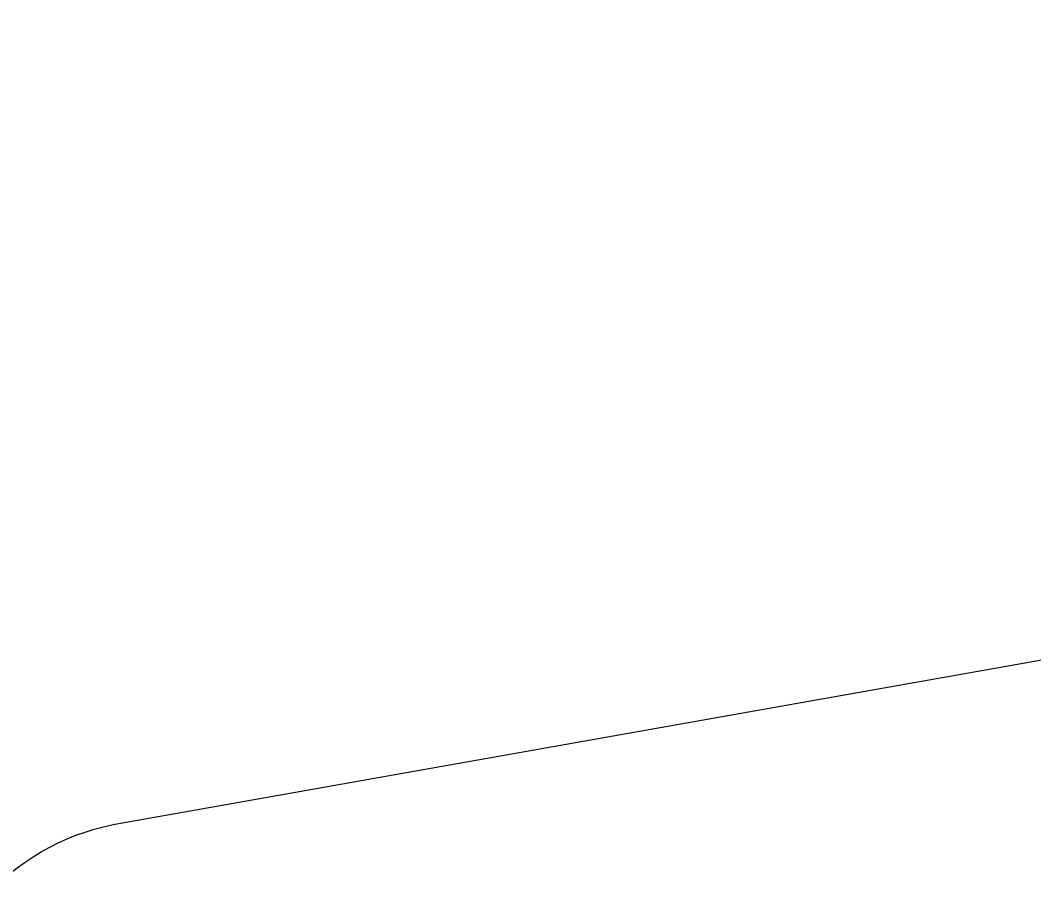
# Model space of a CAD drawing. Header units: millimetres. Extents: x -8417289 to 9420486, y 0 to 166066.
# Drawn here: x -194442.855 to -194440.132, y 106385.862 to 106388.204 of the extents above; entities that cross this region are included whole.
import ezdxf
from ezdxf import colors
from ezdxf.entities.mleader import LeaderData, LeaderLine
from ezdxf.math import Vec2, Vec3

# ---------------------------------------------------------------- set-up
doc = ezdxf.new("R2010")
doc.units = ezdxf.units.MM
doc.header["$MEASUREMENT"] = 0
doc.layers.get('0').update_dxf_attribs({"color": 250, "lineweight": 9})
for name, color, linetype, lineweight in [('_АР ТЕКСТ', 250, 'Continuous', 25), ('АР_Размеры', 175, 'Continuous', 9), ('АР_Сущ Несущая стена', 216, 'Continuous', 30)]:
    doc.layers.add(name, color=color, linetype=linetype, lineweight=lineweight)
doc.styles.add('ISOCPEUR', font='isocpeur.TTF')

# ---------------------------------------------------------------- blocks, each defined once
blk = doc.blocks.new('_DotSmall')
at = {"color": 0, "linetype": 'ByBlock', "const_width": 0.5}
blk.add_lwpolyline([(-0.0625, 0, 1), (0.0625, 0, 1)], format="xyb", close=True, dxfattribs=at)

msp = doc.modelspace()

# ---------------------------------------------------------------- linework, layer by layer
at = {"layer": 'АР_Размеры', "color": 5, "lineweight": 0, "ltscale": 100, "transparency": 33554687}
msp.add_lwpolyline([(-194443.8301, 106373.538), (-194445.4004, 106382.3979, -0.414214), (-194445.2524, 106382.6098), (-194444.3043, 106382.7779, -0.228752), (-194443.9472, 106382.6774, 0.710164), (-194443.2445, 106383.0717), (-194443.436, 106384.1521, 0.4144), (-194443.648, 106384.3003), (-194443.768, 106384.279, -0.66825), (-194443.9498, 106384.5639), (-194442.9408, 106385.8571, -0.164348), (-194442.5801, 106386.0469), (-194438.4984, 106386.7704, -0.164348), (-194438.0944, 106386.7161), (-194436.7024, 106385.8484, -0.66825), (-194436.7752, 106385.5184), (-194436.8953, 106385.4971, 0.4144), (-194437.0435, 106385.2851), (-194436.852, 106384.2046, 0.710164), (-194436.0565, 106384.0759, -0.228752), (-194435.7557, 106384.293), (-194434.6753, 106384.4845, -0.4144)], format="xyb", dxfattribs=at)
msp.add_lwpolyline([(-194443.8301, 106373.538), (-194445.4004, 106382.3979, -0.414214), (-194445.2524, 106382.6098), (-194444.3043, 106382.7779, -0.228752), (-194443.9472, 106382.6774, 0.710164), (-194443.2445, 106383.0717), (-194443.436, 106384.1521, 0.4144), (-194443.648, 106384.3003), (-194443.768, 106384.279, -0.66825), (-194443.9498, 106384.5639), (-194442.9408, 106385.8571, -0.164348), (-194442.5801, 106386.0469), (-194438.4984, 106386.7704, -0.164348), (-194438.0944, 106386.7161), (-194436.7024, 106385.8484, -0.66825), (-194436.7752, 106385.5184), (-194436.8953, 106385.4971, 0.4144), (-194437.0435, 106385.2851), (-194436.852, 106384.2046, 0.710164), (-194436.0565, 106384.0759, -0.228752), (-194435.7557, 106384.293), (-194434.6753, 106384.4845, -0.4144)], format="xyb", dxfattribs=at)
msp.add_lwpolyline([(-194443.8301, 106373.538), (-194445.4004, 106382.3979, -0.414214), (-194445.2524, 106382.6098), (-194444.3043, 106382.7779, -0.228752), (-194443.9472, 106382.6774, 0.710164), (-194443.2445, 106383.0717), (-194443.436, 106384.1521, 0.4144), (-194443.648, 106384.3003), (-194443.768, 106384.279, -0.66825), (-194443.9498, 106384.5639), (-194442.9408, 106385.8571, -0.164348), (-194442.5801, 106386.0469), (-194438.4984, 106386.7704, -0.164348), (-194438.0944, 106386.7161), (-194436.7024, 106385.8484, -0.66825), (-194436.7752, 106385.5184), (-194436.8953, 106385.4971, 0.4144), (-194437.0435, 106385.2851), (-194436.852, 106384.2046, 0.710164), (-194436.0565, 106384.0759, -0.228752), (-194435.7557, 106384.293), (-194434.6753, 106384.4845, -0.4144)], format="xyb", dxfattribs=at)
msp.add_lwpolyline([(-194443.8301, 106373.538), (-194445.4004, 106382.3979, -0.414214), (-194445.2524, 106382.6098), (-194444.3043, 106382.7779, -0.228752), (-194443.9472, 106382.6774, 0.710164), (-194443.2445, 106383.0717), (-194443.436, 106384.1521, 0.4144), (-194443.648, 106384.3003), (-194443.768, 106384.279, -0.66825), (-194443.9498, 106384.5639), (-194442.9408, 106385.8571, -0.164348), (-194442.5801, 106386.0469), (-194438.4984, 106386.7704, -0.164348), (-194438.0944, 106386.7161), (-194436.7024, 106385.8484, -0.66825), (-194436.7752, 106385.5184), (-194436.8953, 106385.4971, 0.4144), (-194437.0435, 106385.2851), (-194436.852, 106384.2046, 0.710164), (-194436.0565, 106384.0759, -0.228752), (-194435.7557, 106384.293), (-194434.6753, 106384.4845, -0.4144)], format="xyb", dxfattribs=at)
msp.add_lwpolyline([(-194443.8301, 106373.538), (-194445.4004, 106382.3979, -0.414214), (-194445.2524, 106382.6098), (-194444.3043, 106382.7779, -0.228752), (-194443.9472, 106382.6774, 0.710164), (-194443.2445, 106383.0717), (-194443.436, 106384.1521, 0.4144), (-194443.648, 106384.3003), (-194443.768, 106384.279, -0.66825), (-194443.9498, 106384.5639), (-194442.9408, 106385.8571, -0.164348), (-194442.5801, 106386.0469), (-194438.4984, 106386.7704, -0.164348), (-194438.0944, 106386.7161), (-194436.7024, 106385.8484, -0.66825), (-194436.7752, 106385.5184), (-194436.8953, 106385.4971, 0.4144), (-194437.0435, 106385.2851), (-194436.852, 106384.2046, 0.710164), (-194436.0565, 106384.0759, -0.228752), (-194435.7557, 106384.293), (-194434.6753, 106384.4845, -0.4144)], format="xyb", dxfattribs=at)
msp.add_lwpolyline([(-194443.8301, 106373.538), (-194445.4004, 106382.3979, -0.414214), (-194445.2524, 106382.6098), (-194444.3043, 106382.7779, -0.228752), (-194443.9472, 106382.6774, 0.710164), (-194443.2445, 106383.0717), (-194443.436, 106384.1521, 0.4144), (-194443.648, 106384.3003), (-194443.768, 106384.279, -0.66825), (-194443.9498, 106384.5639), (-194442.9408, 106385.8571, -0.164348), (-194442.5801, 106386.0469), (-194438.4984, 106386.7704, -0.164348), (-194438.0944, 106386.7161), (-194436.7024, 106385.8484, -0.66825), (-194436.7752, 106385.5184), (-194436.8953, 106385.4971, 0.4144), (-194437.0435, 106385.2851), (-194436.852, 106384.2046, 0.710164), (-194436.0565, 106384.0759, -0.228752), (-194435.7557, 106384.293), (-194434.6753, 106384.4845, -0.4144)], format="xyb", dxfattribs=at)
msp.add_lwpolyline([(-194443.8301, 106373.538), (-194445.4004, 106382.3979, -0.414214), (-194445.2524, 106382.6098), (-194444.3043, 106382.7779, -0.228752), (-194443.9472, 106382.6774, 0.710164), (-194443.2445, 106383.0717), (-194443.436, 106384.1521, 0.4144), (-194443.648, 106384.3003), (-194443.768, 106384.279, -0.66825), (-194443.9498, 106384.5639), (-194442.9408, 106385.8571, -0.164348), (-194442.5801, 106386.0469), (-194438.4984, 106386.7704, -0.164348), (-194438.0944, 106386.7161), (-194436.7024, 106385.8484, -0.66825), (-194436.7752, 106385.5184), (-194436.8953, 106385.4971, 0.4144), (-194437.0435, 106385.2851), (-194436.852, 106384.2046, 0.710164), (-194436.0565, 106384.0759, -0.228752), (-194435.7557, 106384.293), (-194434.6753, 106384.4845, -0.4144)], format="xyb", dxfattribs=at)
msp.add_lwpolyline([(-194443.8301, 106373.538), (-194445.4004, 106382.3979, -0.414214), (-194445.2524, 106382.6098), (-194444.3043, 106382.7779, -0.228752), (-194443.9472, 106382.6774, 0.710164), (-194443.2445, 106383.0717), (-194443.436, 106384.1521, 0.4144), (-194443.648, 106384.3003), (-194443.768, 106384.279, -0.66825), (-194443.9498, 106384.5639), (-194442.9408, 106385.8571, -0.164348), (-194442.5801, 106386.0469), (-194438.4984, 106386.7704, -0.164348), (-194438.0944, 106386.7161), (-194436.7024, 106385.8484, -0.66825), (-194436.7752, 106385.5184), (-194436.8953, 106385.4971, 0.4144), (-194437.0435, 106385.2851), (-194436.852, 106384.2046, 0.710164), (-194436.0565, 106384.0759, -0.228752), (-194435.7557, 106384.293), (-194434.6753, 106384.4845, -0.4144)], format="xyb", dxfattribs=at)
msp.add_lwpolyline([(-194443.8301, 106373.538), (-194445.4004, 106382.3979, -0.414214), (-194445.2524, 106382.6098), (-194444.3043, 106382.7779, -0.228752), (-194443.9472, 106382.6774, 0.710164), (-194443.2445, 106383.0717), (-194443.436, 106384.1521, 0.4144), (-194443.648, 106384.3003), (-194443.768, 106384.279, -0.66825), (-194443.9498, 106384.5639), (-194442.9408, 106385.8571, -0.164348), (-194442.5801, 106386.0469), (-194438.4984, 106386.7704, -0.164348), (-194438.0944, 106386.7161), (-194436.7024, 106385.8484, -0.66825), (-194436.7752, 106385.5184), (-194436.8953, 106385.4971, 0.4144), (-194437.0435, 106385.2851), (-194436.852, 106384.2046, 0.710164), (-194436.0565, 106384.0759, -0.228752), (-194435.7557, 106384.293), (-194434.6753, 106384.4845, -0.4144)], format="xyb", dxfattribs=at)
msp.add_lwpolyline([(-194443.8301, 106373.538), (-194445.4004, 106382.3979, -0.414214), (-194445.2524, 106382.6098), (-194444.3043, 106382.7779, -0.228752), (-194443.9472, 106382.6774, 0.710164), (-194443.2445, 106383.0717), (-194443.436, 106384.1521, 0.4144), (-194443.648, 106384.3003), (-194443.768, 106384.279, -0.66825), (-194443.9498, 106384.5639), (-194442.9408, 106385.8571, -0.164348), (-194442.5801, 106386.0469), (-194438.4984, 106386.7704, -0.164348), (-194438.0944, 106386.7161), (-194436.7024, 106385.8484, -0.66825), (-194436.7752, 106385.5184), (-194436.8953, 106385.4971, 0.4144), (-194437.0435, 106385.2851), (-194436.852, 106384.2046, 0.710164), (-194436.0565, 106384.0759, -0.228752), (-194435.7557, 106384.293), (-194434.6753, 106384.4845, -0.4144)], format="xyb", dxfattribs=at)
msp.add_lwpolyline([(-194443.8301, 106373.538), (-194445.4004, 106382.3979, -0.414214), (-194445.2524, 106382.6098), (-194444.3043, 106382.7779, -0.228752), (-194443.9472, 106382.6774, 0.710164), (-194443.2445, 106383.0717), (-194443.436, 106384.1521, 0.4144), (-194443.648, 106384.3003), (-194443.768, 106384.279, -0.66825), (-194443.9498, 106384.5639), (-194442.9408, 106385.8571, -0.164348), (-194442.5801, 106386.0469), (-194438.4984, 106386.7704, -0.164348), (-194438.0944, 106386.7161), (-194436.7024, 106385.8484, -0.66825), (-194436.7752, 106385.5184), (-194436.8953, 106385.4971, 0.4144), (-194437.0435, 106385.2851), (-194436.852, 106384.2046, 0.710164), (-194436.0565, 106384.0759, -0.228752), (-194435.7557, 106384.293), (-194434.6753, 106384.4845, -0.4144)], format="xyb", dxfattribs=at)
msp.add_lwpolyline([(-194443.8301, 106373.538), (-194445.4004, 106382.3979, -0.414214), (-194445.2524, 106382.6098), (-194444.3043, 106382.7779, -0.228752), (-194443.9472, 106382.6774, 0.710164), (-194443.2445, 106383.0717), (-194443.436, 106384.1521, 0.4144), (-194443.648, 106384.3003), (-194443.768, 106384.279, -0.66825), (-194443.9498, 106384.5639), (-194442.9408, 106385.8571, -0.164348), (-194442.5801, 106386.0469), (-194438.4984, 106386.7704, -0.164348), (-194438.0944, 106386.7161), (-194436.7024, 106385.8484, -0.66825), (-194436.7752, 106385.5184), (-194436.8953, 106385.4971, 0.4144), (-194437.0435, 106385.2851), (-194436.852, 106384.2046, 0.710164), (-194436.0565, 106384.0759, -0.228752), (-194435.7557, 106384.293), (-194434.6753, 106384.4845, -0.4144)], format="xyb", dxfattribs=at)
msp.add_lwpolyline([(-194443.8301, 106373.538), (-194445.4004, 106382.3979, -0.414214), (-194445.2524, 106382.6098), (-194444.3043, 106382.7779, -0.228752), (-194443.9472, 106382.6774, 0.710164), (-194443.2445, 106383.0717), (-194443.436, 106384.1521, 0.4144), (-194443.648, 106384.3003), (-194443.768, 106384.279, -0.66825), (-194443.9498, 106384.5639), (-194442.9408, 106385.8571, -0.164348), (-194442.5801, 106386.0469), (-194438.4984, 106386.7704, -0.164348), (-194438.0944, 106386.7161), (-194436.7024, 106385.8484, -0.66825), (-194436.7752, 106385.5184), (-194436.8953, 106385.4971, 0.4144), (-194437.0435, 106385.2851), (-194436.852, 106384.2046, 0.710164), (-194436.0565, 106384.0759, -0.228752), (-194435.7557, 106384.293), (-194434.6753, 106384.4845, -0.4144)], format="xyb", dxfattribs=at)
msp.add_lwpolyline([(-194443.8301, 106373.538), (-194445.4004, 106382.3979, -0.414214), (-194445.2524, 106382.6098), (-194444.3043, 106382.7779, -0.228752), (-194443.9472, 106382.6774, 0.710164), (-194443.2445, 106383.0717), (-194443.436, 106384.1521, 0.4144), (-194443.648, 106384.3003), (-194443.768, 106384.279, -0.66825), (-194443.9498, 106384.5639), (-194442.9408, 106385.8571, -0.164348), (-194442.5801, 106386.0469), (-194438.4984, 106386.7704, -0.164348), (-194438.0944, 106386.7161), (-194436.7024, 106385.8484, -0.66825), (-194436.7752, 106385.5184), (-194436.8953, 106385.4971, 0.4144), (-194437.0435, 106385.2851), (-194436.852, 106384.2046, 0.710164), (-194436.0565, 106384.0759, -0.228752), (-194435.7557, 106384.293), (-194434.6753, 106384.4845, -0.4144)], format="xyb", dxfattribs=at)
msp.add_lwpolyline([(-194443.8301, 106373.538), (-194445.4004, 106382.3979, -0.414214), (-194445.2524, 106382.6098), (-194444.3043, 106382.7779, -0.228752), (-194443.9472, 106382.6774, 0.710164), (-194443.2445, 106383.0717), (-194443.436, 106384.1521, 0.4144), (-194443.648, 106384.3003), (-194443.768, 106384.279, -0.66825), (-194443.9498, 106384.5639), (-194442.9408, 106385.8571, -0.164348), (-194442.5801, 106386.0469), (-194438.4984, 106386.7704, -0.164348), (-194438.0944, 106386.7161), (-194436.7024, 106385.8484, -0.66825), (-194436.7752, 106385.5184), (-194436.8953, 106385.4971, 0.4144), (-194437.0435, 106385.2851), (-194436.852, 106384.2046, 0.710164), (-194436.0565, 106384.0759, -0.228752), (-194435.7557, 106384.293), (-194434.6753, 106384.4845, -0.4144)], format="xyb", dxfattribs=at)
msp.add_lwpolyline([(-194443.8301, 106373.538), (-194445.4004, 106382.3979, -0.414214), (-194445.2524, 106382.6098), (-194444.3043, 106382.7779, -0.228752), (-194443.9472, 106382.6774, 0.710164), (-194443.2445, 106383.0717), (-194443.436, 106384.1521, 0.4144), (-194443.648, 106384.3003), (-194443.768, 106384.279, -0.66825), (-194443.9498, 106384.5639), (-194442.9408, 106385.8571, -0.164348), (-194442.5801, 106386.0469), (-194438.4984, 106386.7704, -0.164348), (-194438.0944, 106386.7161), (-194436.7024, 106385.8484, -0.66825), (-194436.7752, 106385.5184), (-194436.8953, 106385.4971, 0.4144), (-194437.0435, 106385.2851), (-194436.852, 106384.2046, 0.710164), (-194436.0565, 106384.0759, -0.228752), (-194435.7557, 106384.293), (-194434.6753, 106384.4845, -0.4144)], format="xyb", dxfattribs=at)
msp.add_lwpolyline([(-194443.8301, 106373.538), (-194445.4004, 106382.3979, -0.414214), (-194445.2524, 106382.6098), (-194444.3043, 106382.7779, -0.228752), (-194443.9472, 106382.6774, 0.710164), (-194443.2445, 106383.0717), (-194443.436, 106384.1521, 0.4144), (-194443.648, 106384.3003), (-194443.768, 106384.279, -0.66825), (-194443.9498, 106384.5639), (-194442.9408, 106385.8571, -0.164348), (-194442.5801, 106386.0469), (-194438.4984, 106386.7704, -0.164348), (-194438.0944, 106386.7161), (-194436.7024, 106385.8484, -0.66825), (-194436.7752, 106385.5184), (-194436.8953, 106385.4971, 0.4144), (-194437.0435, 106385.2851), (-194436.852, 106384.2046, 0.710164), (-194436.0565, 106384.0759, -0.228752), (-194435.7557, 106384.293), (-194434.6753, 106384.4845, -0.4144)], format="xyb", dxfattribs=at)
msp.add_lwpolyline([(-194443.8301, 106373.538), (-194445.4004, 106382.3979, -0.414214), (-194445.2524, 106382.6098), (-194444.3043, 106382.7779, -0.228752), (-194443.9472, 106382.6774, 0.710164), (-194443.2445, 106383.0717), (-194443.436, 106384.1521, 0.4144), (-194443.648, 106384.3003), (-194443.768, 106384.279, -0.66825), (-194443.9498, 106384.5639), (-194442.9408, 106385.8571, -0.164348), (-194442.5801, 106386.0469), (-194438.4984, 106386.7704, -0.164348), (-194438.0944, 106386.7161), (-194436.7024, 106385.8484, -0.66825), (-194436.7752, 106385.5184), (-194436.8953, 106385.4971, 0.4144), (-194437.0435, 106385.2851), (-194436.852, 106384.2046, 0.710164), (-194436.0565, 106384.0759, -0.228752), (-194435.7557, 106384.293), (-194434.6753, 106384.4845, -0.4144)], format="xyb", dxfattribs=at)
msp.add_lwpolyline([(-194443.8301, 106373.538), (-194445.4004, 106382.3979, -0.414214), (-194445.2524, 106382.6098), (-194444.3043, 106382.7779, -0.228752), (-194443.9472, 106382.6774, 0.710164), (-194443.2445, 106383.0717), (-194443.436, 106384.1521, 0.4144), (-194443.648, 106384.3003), (-194443.768, 106384.279, -0.66825), (-194443.9498, 106384.5639), (-194442.9408, 106385.8571, -0.164348), (-194442.5801, 106386.0469), (-194438.4984, 106386.7704, -0.164348), (-194438.0944, 106386.7161), (-194436.7024, 106385.8484, -0.66825), (-194436.7752, 106385.5184), (-194436.8953, 106385.4971, 0.4144), (-194437.0435, 106385.2851), (-194436.852, 106384.2046, 0.710164), (-194436.0565, 106384.0759, -0.228752), (-194435.7557, 106384.293), (-194434.6753, 106384.4845, -0.4144)], format="xyb", dxfattribs=at)
msp.add_lwpolyline([(-194443.8301, 106373.538), (-194445.4004, 106382.3979, -0.414214), (-194445.2524, 106382.6098), (-194444.3043, 106382.7779, -0.228752), (-194443.9472, 106382.6774, 0.710164), (-194443.2445, 106383.0717), (-194443.436, 106384.1521, 0.4144), (-194443.648, 106384.3003), (-194443.768, 106384.279, -0.66825), (-194443.9498, 106384.5639), (-194442.9408, 106385.8571, -0.164348), (-194442.5801, 106386.0469), (-194438.4984, 106386.7704, -0.164348), (-194438.0944, 106386.7161), (-194436.7024, 106385.8484, -0.66825), (-194436.7752, 106385.5184), (-194436.8953, 106385.4971, 0.4144), (-194437.0435, 106385.2851), (-194436.852, 106384.2046, 0.710164), (-194436.0565, 106384.0759, -0.228752), (-194435.7557, 106384.293), (-194434.6753, 106384.4845, -0.4144)], format="xyb", dxfattribs=at)
msp.add_lwpolyline([(-194443.8301, 106373.538), (-194445.4004, 106382.3979, -0.414214), (-194445.2524, 106382.6098), (-194444.3043, 106382.7779, -0.228752), (-194443.9472, 106382.6774, 0.710164), (-194443.2445, 106383.0717), (-194443.436, 106384.1521, 0.4144), (-194443.648, 106384.3003), (-194443.768, 106384.279, -0.66825), (-194443.9498, 106384.5639), (-194442.9408, 106385.8571, -0.164348), (-194442.5801, 106386.0469), (-194438.4984, 106386.7704, -0.164348), (-194438.0944, 106386.7161), (-194436.7024, 106385.8484, -0.66825), (-194436.7752, 106385.5184), (-194436.8953, 106385.4971, 0.4144), (-194437.0435, 106385.2851), (-194436.852, 106384.2046, 0.710164), (-194436.0565, 106384.0759, -0.228752), (-194435.7557, 106384.293), (-194434.6753, 106384.4845, -0.4144)], format="xyb", dxfattribs=at)
msp.add_lwpolyline([(-194443.8301, 106373.538), (-194445.4004, 106382.3979, -0.414214), (-194445.2524, 106382.6098), (-194444.3043, 106382.7779, -0.228752), (-194443.9472, 106382.6774, 0.710164), (-194443.2445, 106383.0717), (-194443.436, 106384.1521, 0.4144), (-194443.648, 106384.3003), (-194443.768, 106384.279, -0.66825), (-194443.9498, 106384.5639), (-194442.9408, 106385.8571, -0.164348), (-194442.5801, 106386.0469), (-194438.4984, 106386.7704, -0.164348), (-194438.0944, 106386.7161), (-194436.7024, 106385.8484, -0.66825), (-194436.7752, 106385.5184), (-194436.8953, 106385.4971, 0.4144), (-194437.0435, 106385.2851), (-194436.852, 106384.2046, 0.710164), (-194436.0565, 106384.0759, -0.228752), (-194435.7557, 106384.293), (-194434.6753, 106384.4845, -0.4144)], format="xyb", dxfattribs=at)
msp.add_lwpolyline([(-194443.8301, 106373.538), (-194445.4004, 106382.3979, -0.414214), (-194445.2524, 106382.6098), (-194444.3043, 106382.7779, -0.228752), (-194443.9472, 106382.6774, 0.710164), (-194443.2445, 106383.0717), (-194443.436, 106384.1521, 0.4144), (-194443.648, 106384.3003), (-194443.768, 106384.279, -0.66825), (-194443.9498, 106384.5639), (-194442.9408, 106385.8571, -0.164348), (-194442.5801, 106386.0469), (-194438.4984, 106386.7704, -0.164348), (-194438.0944, 106386.7161), (-194436.7024, 106385.8484, -0.66825), (-194436.7752, 106385.5184), (-194436.8953, 106385.4971, 0.4144), (-194437.0435, 106385.2851), (-194436.852, 106384.2046, 0.710164), (-194436.0565, 106384.0759, -0.228752), (-194435.7557, 106384.293), (-194434.6753, 106384.4845, -0.4144)], format="xyb", dxfattribs=at)
msp.add_lwpolyline([(-194443.8301, 106373.538), (-194445.4004, 106382.3979, -0.414214), (-194445.2524, 106382.6098), (-194444.3043, 106382.7779, -0.228752), (-194443.9472, 106382.6774, 0.710164), (-194443.2445, 106383.0717), (-194443.436, 106384.1521, 0.4144), (-194443.648, 106384.3003), (-194443.768, 106384.279, -0.66825), (-194443.9498, 106384.5639), (-194442.9408, 106385.8571, -0.164348), (-194442.5801, 106386.0469), (-194438.4984, 106386.7704, -0.164348), (-194438.0944, 106386.7161), (-194436.7024, 106385.8484, -0.66825), (-194436.7752, 106385.5184), (-194436.8953, 106385.4971, 0.4144), (-194437.0435, 106385.2851), (-194436.852, 106384.2046, 0.710164), (-194436.0565, 106384.0759, -0.228752), (-194435.7557, 106384.293), (-194434.6753, 106384.4845, -0.4144)], format="xyb", dxfattribs=at)
msp.add_lwpolyline([(-194443.8301, 106373.538), (-194445.4004, 106382.3979, -0.414214), (-194445.2524, 106382.6098), (-194444.3043, 106382.7779, -0.228752), (-194443.9472, 106382.6774, 0.710164), (-194443.2445, 106383.0717), (-194443.436, 106384.1521, 0.4144), (-194443.648, 106384.3003), (-194443.768, 106384.279, -0.66825), (-194443.9498, 106384.5639), (-194442.9408, 106385.8571, -0.164348), (-194442.5801, 106386.0469), (-194438.4984, 106386.7704, -0.164348), (-194438.0944, 106386.7161), (-194436.7024, 106385.8484, -0.66825), (-194436.7752, 106385.5184), (-194436.8953, 106385.4971, 0.4144), (-194437.0435, 106385.2851), (-194436.852, 106384.2046, 0.710164), (-194436.0565, 106384.0759, -0.228752), (-194435.7557, 106384.293), (-194434.6753, 106384.4845, -0.4144)], format="xyb", dxfattribs=at)
msp.add_lwpolyline([(-194443.8301, 106373.538), (-194445.4004, 106382.3979, -0.414214), (-194445.2524, 106382.6098), (-194444.3043, 106382.7779, -0.228752), (-194443.9472, 106382.6774, 0.710164), (-194443.2445, 106383.0717), (-194443.436, 106384.1521, 0.4144), (-194443.648, 106384.3003), (-194443.768, 106384.279, -0.66825), (-194443.9498, 106384.5639), (-194442.9408, 106385.8571, -0.164348), (-194442.5801, 106386.0469), (-194438.4984, 106386.7704, -0.164348), (-194438.0944, 106386.7161), (-194436.7024, 106385.8484, -0.66825), (-194436.7752, 106385.5184), (-194436.8953, 106385.4971, 0.4144), (-194437.0435, 106385.2851), (-194436.852, 106384.2046, 0.710164), (-194436.0565, 106384.0759, -0.228752), (-194435.7557, 106384.293), (-194434.6753, 106384.4845, -0.4144)], format="xyb", dxfattribs=at)
msp.add_lwpolyline([(-194443.8301, 106373.538), (-194445.4004, 106382.3979, -0.414214), (-194445.2524, 106382.6098), (-194444.3043, 106382.7779, -0.228752), (-194443.9472, 106382.6774, 0.710164), (-194443.2445, 106383.0717), (-194443.436, 106384.1521, 0.4144), (-194443.648, 106384.3003), (-194443.768, 106384.279, -0.66825), (-194443.9498, 106384.5639), (-194442.9408, 106385.8571, -0.164348), (-194442.5801, 106386.0469), (-194438.4984, 106386.7704, -0.164348), (-194438.0944, 106386.7161), (-194436.7024, 106385.8484, -0.66825), (-194436.7752, 106385.5184), (-194436.8953, 106385.4971, 0.4144), (-194437.0435, 106385.2851), (-194436.852, 106384.2046, 0.710164), (-194436.0565, 106384.0759, -0.228752), (-194435.7557, 106384.293), (-194434.6753, 106384.4845, -0.4144)], format="xyb", dxfattribs=at)
msp.add_lwpolyline([(-194443.8301, 106373.538), (-194445.4004, 106382.3979, -0.414214), (-194445.2524, 106382.6098), (-194444.3043, 106382.7779, -0.228752), (-194443.9472, 106382.6774, 0.710164), (-194443.2445, 106383.0717), (-194443.436, 106384.1521, 0.4144), (-194443.648, 106384.3003), (-194443.768, 106384.279, -0.66825), (-194443.9498, 106384.5639), (-194442.9408, 106385.8571, -0.164348), (-194442.5801, 106386.0469), (-194438.4984, 106386.7704, -0.164348), (-194438.0944, 106386.7161), (-194436.7024, 106385.8484, -0.66825), (-194436.7752, 106385.5184), (-194436.8953, 106385.4971, 0.4144), (-194437.0435, 106385.2851), (-194436.852, 106384.2046, 0.710164), (-194436.0565, 106384.0759, -0.228752), (-194435.7557, 106384.293), (-194434.6753, 106384.4845, -0.4144)], format="xyb", dxfattribs=at)
msp.add_lwpolyline([(-194443.8301, 106373.538), (-194445.4004, 106382.3979, -0.414214), (-194445.2524, 106382.6098), (-194444.3043, 106382.7779, -0.228752), (-194443.9472, 106382.6774, 0.710164), (-194443.2445, 106383.0717), (-194443.436, 106384.1521, 0.4144), (-194443.648, 106384.3003), (-194443.768, 106384.279, -0.66825), (-194443.9498, 106384.5639), (-194442.9408, 106385.8571, -0.164348), (-194442.5801, 106386.0469), (-194438.4984, 106386.7704, -0.164348), (-194438.0944, 106386.7161), (-194436.7024, 106385.8484, -0.66825), (-194436.7752, 106385.5184), (-194436.8953, 106385.4971, 0.4144), (-194437.0435, 106385.2851), (-194436.852, 106384.2046, 0.710164), (-194436.0565, 106384.0759, -0.228752), (-194435.7557, 106384.293), (-194434.6753, 106384.4845, -0.4144)], format="xyb", dxfattribs=at)
msp.add_lwpolyline([(-194443.8301, 106373.538), (-194445.4004, 106382.3979, -0.414214), (-194445.2524, 106382.6098), (-194444.3043, 106382.7779, -0.228752), (-194443.9472, 106382.6774, 0.710164), (-194443.2445, 106383.0717), (-194443.436, 106384.1521, 0.4144), (-194443.648, 106384.3003), (-194443.768, 106384.279, -0.66825), (-194443.9498, 106384.5639), (-194442.9408, 106385.8571, -0.164348), (-194442.5801, 106386.0469), (-194438.4984, 106386.7704, -0.164348), (-194438.0944, 106386.7161), (-194436.7024, 106385.8484, -0.66825), (-194436.7752, 106385.5184), (-194436.8953, 106385.4971, 0.4144), (-194437.0435, 106385.2851), (-194436.852, 106384.2046, 0.710164), (-194436.0565, 106384.0759, -0.228752), (-194435.7557, 106384.293), (-194434.6753, 106384.4845, -0.4144)], format="xyb", dxfattribs=at)
msp.add_lwpolyline([(-194443.8301, 106373.538), (-194445.4004, 106382.3979, -0.414214), (-194445.2524, 106382.6098), (-194444.3043, 106382.7779, -0.228752), (-194443.9472, 106382.6774, 0.710164), (-194443.2445, 106383.0717), (-194443.436, 106384.1521, 0.4144), (-194443.648, 106384.3003), (-194443.768, 106384.279, -0.66825), (-194443.9498, 106384.5639), (-194442.9408, 106385.8571, -0.164348), (-194442.5801, 106386.0469), (-194438.4984, 106386.7704, -0.164348), (-194438.0944, 106386.7161), (-194436.7024, 106385.8484, -0.66825), (-194436.7752, 106385.5184), (-194436.8953, 106385.4971, 0.4144), (-194437.0435, 106385.2851), (-194436.852, 106384.2046, 0.710164), (-194436.0565, 106384.0759, -0.228752), (-194435.7557, 106384.293), (-194434.6753, 106384.4845, -0.4144)], format="xyb", dxfattribs=at)
msp.add_lwpolyline([(-194443.8301, 106373.538), (-194445.4004, 106382.3979, -0.414214), (-194445.2524, 106382.6098), (-194444.3043, 106382.7779, -0.228752), (-194443.9472, 106382.6774, 0.710164), (-194443.2445, 106383.0717), (-194443.436, 106384.1521, 0.4144), (-194443.648, 106384.3003), (-194443.768, 106384.279, -0.66825), (-194443.9498, 106384.5639), (-194442.9408, 106385.8571, -0.164348), (-194442.5801, 106386.0469), (-194438.4984, 106386.7704, -0.164348), (-194438.0944, 106386.7161), (-194436.7024, 106385.8484, -0.66825), (-194436.7752, 106385.5184), (-194436.8953, 106385.4971, 0.4144), (-194437.0435, 106385.2851), (-194436.852, 106384.2046, 0.710164), (-194436.0565, 106384.0759, -0.228752), (-194435.7557, 106384.293), (-194434.6753, 106384.4845, -0.4144)], format="xyb", dxfattribs=at)
msp.add_lwpolyline([(-194443.8301, 106373.538), (-194445.4004, 106382.3979, -0.414214), (-194445.2524, 106382.6098), (-194444.3043, 106382.7779, -0.228752), (-194443.9472, 106382.6774, 0.710164), (-194443.2445, 106383.0717), (-194443.436, 106384.1521, 0.4144), (-194443.648, 106384.3003), (-194443.768, 106384.279, -0.66825), (-194443.9498, 106384.5639), (-194442.9408, 106385.8571, -0.164348), (-194442.5801, 106386.0469), (-194438.4984, 106386.7704, -0.164348), (-194438.0944, 106386.7161), (-194436.7024, 106385.8484, -0.66825), (-194436.7752, 106385.5184), (-194436.8953, 106385.4971, 0.4144), (-194437.0435, 106385.2851), (-194436.852, 106384.2046, 0.710164), (-194436.0565, 106384.0759, -0.228752), (-194435.7557, 106384.293), (-194434.6753, 106384.4845, -0.4144)], format="xyb", dxfattribs=at)
msp.add_lwpolyline([(-194443.8301, 106373.538), (-194445.4004, 106382.3979, -0.414214), (-194445.2524, 106382.6098), (-194444.3043, 106382.7779, -0.228752), (-194443.9472, 106382.6774, 0.710164), (-194443.2445, 106383.0717), (-194443.436, 106384.1521, 0.4144), (-194443.648, 106384.3003), (-194443.768, 106384.279, -0.66825), (-194443.9498, 106384.5639), (-194442.9408, 106385.8571, -0.164348), (-194442.5801, 106386.0469), (-194438.4984, 106386.7704, -0.164348), (-194438.0944, 106386.7161), (-194436.7024, 106385.8484, -0.66825), (-194436.7752, 106385.5184), (-194436.8953, 106385.4971, 0.4144), (-194437.0435, 106385.2851), (-194436.852, 106384.2046, 0.710164), (-194436.0565, 106384.0759, -0.228752), (-194435.7557, 106384.293), (-194434.6753, 106384.4845, -0.4144)], format="xyb", dxfattribs=at)
msp.add_lwpolyline([(-194443.8301, 106373.538), (-194445.4004, 106382.3979, -0.414214), (-194445.2524, 106382.6098), (-194444.3043, 106382.7779, -0.228752), (-194443.9472, 106382.6774, 0.710164), (-194443.2445, 106383.0717), (-194443.436, 106384.1521, 0.4144), (-194443.648, 106384.3003), (-194443.768, 106384.279, -0.66825), (-194443.9498, 106384.5639), (-194442.9408, 106385.8571, -0.164348), (-194442.5801, 106386.0469), (-194438.4984, 106386.7704, -0.164348), (-194438.0944, 106386.7161), (-194436.7024, 106385.8484, -0.66825), (-194436.7752, 106385.5184), (-194436.8953, 106385.4971, 0.4144), (-194437.0435, 106385.2851), (-194436.852, 106384.2046, 0.710164), (-194436.0565, 106384.0759, -0.228752), (-194435.7557, 106384.293), (-194434.6753, 106384.4845, -0.4144)], format="xyb", dxfattribs=at)
msp.add_lwpolyline([(-194443.8301, 106373.538), (-194445.4004, 106382.3979, -0.414214), (-194445.2524, 106382.6098), (-194444.3043, 106382.7779, -0.228752), (-194443.9472, 106382.6774, 0.710164), (-194443.2445, 106383.0717), (-194443.436, 106384.1521, 0.4144), (-194443.648, 106384.3003), (-194443.768, 106384.279, -0.66825), (-194443.9498, 106384.5639), (-194442.9408, 106385.8571, -0.164348), (-194442.5801, 106386.0469), (-194438.4984, 106386.7704, -0.164348), (-194438.0944, 106386.7161), (-194436.7024, 106385.8484, -0.66825), (-194436.7752, 106385.5184), (-194436.8953, 106385.4971, 0.4144), (-194437.0435, 106385.2851), (-194436.852, 106384.2046, 0.710164), (-194436.0565, 106384.0759, -0.228752), (-194435.7557, 106384.293), (-194434.6753, 106384.4845, -0.4144)], format="xyb", dxfattribs=at)
msp.add_lwpolyline([(-194443.8301, 106373.538), (-194445.4004, 106382.3979, -0.414214), (-194445.2524, 106382.6098), (-194444.3043, 106382.7779, -0.228752), (-194443.9472, 106382.6774, 0.710164), (-194443.2445, 106383.0717), (-194443.436, 106384.1521, 0.4144), (-194443.648, 106384.3003), (-194443.768, 106384.279, -0.66825), (-194443.9498, 106384.5639), (-194442.9408, 106385.8571, -0.164348), (-194442.5801, 106386.0469), (-194438.4984, 106386.7704, -0.164348), (-194438.0944, 106386.7161), (-194436.7024, 106385.8484, -0.66825), (-194436.7752, 106385.5184), (-194436.8953, 106385.4971, 0.4144), (-194437.0435, 106385.2851), (-194436.852, 106384.2046, 0.710164), (-194436.0565, 106384.0759, -0.228752), (-194435.7557, 106384.293), (-194434.6753, 106384.4845, -0.4144)], format="xyb", dxfattribs=at)
msp.add_lwpolyline([(-194443.8301, 106373.538), (-194445.4004, 106382.3979, -0.414214), (-194445.2524, 106382.6098), (-194444.3043, 106382.7779, -0.228752), (-194443.9472, 106382.6774, 0.710164), (-194443.2445, 106383.0717), (-194443.436, 106384.1521, 0.4144), (-194443.648, 106384.3003), (-194443.768, 106384.279, -0.66825), (-194443.9498, 106384.5639), (-194442.9408, 106385.8571, -0.164348), (-194442.5801, 106386.0469), (-194438.4984, 106386.7704, -0.164348), (-194438.0944, 106386.7161), (-194436.7024, 106385.8484, -0.66825), (-194436.7752, 106385.5184), (-194436.8953, 106385.4971, 0.4144), (-194437.0435, 106385.2851), (-194436.852, 106384.2046, 0.710164), (-194436.0565, 106384.0759, -0.228752), (-194435.7557, 106384.293), (-194434.6753, 106384.4845, -0.4144)], format="xyb", dxfattribs=at)
msp.add_lwpolyline([(-194443.8301, 106373.538), (-194445.4004, 106382.3979, -0.414214), (-194445.2524, 106382.6098), (-194444.3043, 106382.7779, -0.228752), (-194443.9472, 106382.6774, 0.710164), (-194443.2445, 106383.0717), (-194443.436, 106384.1521, 0.4144), (-194443.648, 106384.3003), (-194443.768, 106384.279, -0.66825), (-194443.9498, 106384.5639), (-194442.9408, 106385.8571, -0.164348), (-194442.5801, 106386.0469), (-194438.4984, 106386.7704, -0.164348), (-194438.0944, 106386.7161), (-194436.7024, 106385.8484, -0.66825), (-194436.7752, 106385.5184), (-194436.8953, 106385.4971, 0.4144), (-194437.0435, 106385.2851), (-194436.852, 106384.2046, 0.710164), (-194436.0565, 106384.0759, -0.228752), (-194435.7557, 106384.293), (-194434.6753, 106384.4845, -0.4144)], format="xyb", dxfattribs=at)
msp.add_lwpolyline([(-194443.8301, 106373.538), (-194445.4004, 106382.3979, -0.414214), (-194445.2524, 106382.6098), (-194444.3043, 106382.7779, -0.228752), (-194443.9472, 106382.6774, 0.710164), (-194443.2445, 106383.0717), (-194443.436, 106384.1521, 0.4144), (-194443.648, 106384.3003), (-194443.768, 106384.279, -0.66825), (-194443.9498, 106384.5639), (-194442.9408, 106385.8571, -0.164348), (-194442.5801, 106386.0469), (-194438.4984, 106386.7704, -0.164348), (-194438.0944, 106386.7161), (-194436.7024, 106385.8484, -0.66825), (-194436.7752, 106385.5184), (-194436.8953, 106385.4971, 0.4144), (-194437.0435, 106385.2851), (-194436.852, 106384.2046, 0.710164), (-194436.0565, 106384.0759, -0.228752), (-194435.7557, 106384.293), (-194434.6753, 106384.4845, -0.4144)], format="xyb", dxfattribs=at)
msp.add_lwpolyline([(-194443.8301, 106373.538), (-194445.4004, 106382.3979, -0.414214), (-194445.2524, 106382.6098), (-194444.3043, 106382.7779, -0.228752), (-194443.9472, 106382.6774, 0.710164), (-194443.2445, 106383.0717), (-194443.436, 106384.1521, 0.4144), (-194443.648, 106384.3003), (-194443.768, 106384.279, -0.66825), (-194443.9498, 106384.5639), (-194442.9408, 106385.8571, -0.164348), (-194442.5801, 106386.0469), (-194438.4984, 106386.7704, -0.164348), (-194438.0944, 106386.7161), (-194436.7024, 106385.8484, -0.66825), (-194436.7752, 106385.5184), (-194436.8953, 106385.4971, 0.4144), (-194437.0435, 106385.2851), (-194436.852, 106384.2046, 0.710164), (-194436.0565, 106384.0759, -0.228752), (-194435.7557, 106384.293), (-194434.6753, 106384.4845, -0.4144)], format="xyb", dxfattribs=at)
msp.add_lwpolyline([(-194443.8301, 106373.538), (-194445.4004, 106382.3979, -0.414214), (-194445.2524, 106382.6098), (-194444.3043, 106382.7779, -0.228752), (-194443.9472, 106382.6774, 0.710164), (-194443.2445, 106383.0717), (-194443.436, 106384.1521, 0.4144), (-194443.648, 106384.3003), (-194443.768, 106384.279, -0.66825), (-194443.9498, 106384.5639), (-194442.9408, 106385.8571, -0.164348), (-194442.5801, 106386.0469), (-194438.4984, 106386.7704, -0.164348), (-194438.0944, 106386.7161), (-194436.7024, 106385.8484, -0.66825), (-194436.7752, 106385.5184), (-194436.8953, 106385.4971, 0.4144), (-194437.0435, 106385.2851), (-194436.852, 106384.2046, 0.710164), (-194436.0565, 106384.0759, -0.228752), (-194435.7557, 106384.293), (-194434.6753, 106384.4845, -0.4144)], format="xyb", dxfattribs=at)
msp.add_lwpolyline([(-194443.8301, 106373.538), (-194445.4004, 106382.3979, -0.414214), (-194445.2524, 106382.6098), (-194444.3043, 106382.7779, -0.228752), (-194443.9472, 106382.6774, 0.710164), (-194443.2445, 106383.0717), (-194443.436, 106384.1521, 0.4144), (-194443.648, 106384.3003), (-194443.768, 106384.279, -0.66825), (-194443.9498, 106384.5639), (-194442.9408, 106385.8571, -0.164348), (-194442.5801, 106386.0469), (-194438.4984, 106386.7704, -0.164348), (-194438.0944, 106386.7161), (-194436.7024, 106385.8484, -0.66825), (-194436.7752, 106385.5184), (-194436.8953, 106385.4971, 0.4144), (-194437.0435, 106385.2851), (-194436.852, 106384.2046, 0.710164), (-194436.0565, 106384.0759, -0.228752), (-194435.7557, 106384.293), (-194434.6753, 106384.4845, -0.4144)], format="xyb", dxfattribs=at)
msp.add_lwpolyline([(-194443.8301, 106373.538), (-194445.4004, 106382.3979, -0.414214), (-194445.2524, 106382.6098), (-194444.3043, 106382.7779, -0.228752), (-194443.9472, 106382.6774, 0.710164), (-194443.2445, 106383.0717), (-194443.436, 106384.1521, 0.4144), (-194443.648, 106384.3003), (-194443.768, 106384.279, -0.66825), (-194443.9498, 106384.5639), (-194442.9408, 106385.8571, -0.164348), (-194442.5801, 106386.0469), (-194438.4984, 106386.7704, -0.164348), (-194438.0944, 106386.7161), (-194436.7024, 106385.8484, -0.66825), (-194436.7752, 106385.5184), (-194436.8953, 106385.4971, 0.4144), (-194437.0435, 106385.2851), (-194436.852, 106384.2046, 0.710164), (-194436.0565, 106384.0759, -0.228752), (-194435.7557, 106384.293), (-194434.6753, 106384.4845, -0.4144)], format="xyb", dxfattribs=at)
msp.add_lwpolyline([(-194443.8301, 106373.538), (-194445.4004, 106382.3979, -0.414214), (-194445.2524, 106382.6098), (-194444.3043, 106382.7779, -0.228752), (-194443.9472, 106382.6774, 0.710164), (-194443.2445, 106383.0717), (-194443.436, 106384.1521, 0.4144), (-194443.648, 106384.3003), (-194443.768, 106384.279, -0.66825), (-194443.9498, 106384.5639), (-194442.9408, 106385.8571, -0.164348), (-194442.5801, 106386.0469), (-194438.4984, 106386.7704, -0.164348), (-194438.0944, 106386.7161), (-194436.7024, 106385.8484, -0.66825), (-194436.7752, 106385.5184), (-194436.8953, 106385.4971, 0.4144), (-194437.0435, 106385.2851), (-194436.852, 106384.2046, 0.710164), (-194436.0565, 106384.0759, -0.228752), (-194435.7557, 106384.293), (-194434.6753, 106384.4845, -0.4144)], format="xyb", dxfattribs=at)
msp.add_lwpolyline([(-194443.8301, 106373.538), (-194445.4004, 106382.3979, -0.414214), (-194445.2524, 106382.6098), (-194444.3043, 106382.7779, -0.228752), (-194443.9472, 106382.6774, 0.710164), (-194443.2445, 106383.0717), (-194443.436, 106384.1521, 0.4144), (-194443.648, 106384.3003), (-194443.768, 106384.279, -0.66825), (-194443.9498, 106384.5639), (-194442.9408, 106385.8571, -0.164348), (-194442.5801, 106386.0469), (-194438.4984, 106386.7704, -0.164348), (-194438.0944, 106386.7161), (-194436.7024, 106385.8484, -0.66825), (-194436.7752, 106385.5184), (-194436.8953, 106385.4971, 0.4144), (-194437.0435, 106385.2851), (-194436.852, 106384.2046, 0.710164), (-194436.0565, 106384.0759, -0.228752), (-194435.7557, 106384.293), (-194434.6753, 106384.4845, -0.4144)], format="xyb", dxfattribs=at)
msp.add_lwpolyline([(-194443.8301, 106373.538), (-194445.4004, 106382.3979, -0.414214), (-194445.2524, 106382.6098), (-194444.3043, 106382.7779, -0.228752), (-194443.9472, 106382.6774, 0.710164), (-194443.2445, 106383.0717), (-194443.436, 106384.1521, 0.4144), (-194443.648, 106384.3003), (-194443.768, 106384.279, -0.66825), (-194443.9498, 106384.5639), (-194442.9408, 106385.8571, -0.164348), (-194442.5801, 106386.0469), (-194438.4984, 106386.7704, -0.164348), (-194438.0944, 106386.7161), (-194436.7024, 106385.8484, -0.66825), (-194436.7752, 106385.5184), (-194436.8953, 106385.4971, 0.4144), (-194437.0435, 106385.2851), (-194436.852, 106384.2046, 0.710164), (-194436.0565, 106384.0759, -0.228752), (-194435.7557, 106384.293), (-194434.6753, 106384.4845, -0.4144)], format="xyb", dxfattribs=at)
msp.add_lwpolyline([(-194443.8301, 106373.538), (-194445.4004, 106382.3979, -0.414214), (-194445.2524, 106382.6098), (-194444.3043, 106382.7779, -0.228752), (-194443.9472, 106382.6774, 0.710164), (-194443.2445, 106383.0717), (-194443.436, 106384.1521, 0.4144), (-194443.648, 106384.3003), (-194443.768, 106384.279, -0.66825), (-194443.9498, 106384.5639), (-194442.9408, 106385.8571, -0.164348), (-194442.5801, 106386.0469), (-194438.4984, 106386.7704, -0.164348), (-194438.0944, 106386.7161), (-194436.7024, 106385.8484, -0.66825), (-194436.7752, 106385.5184), (-194436.8953, 106385.4971, 0.4144), (-194437.0435, 106385.2851), (-194436.852, 106384.2046, 0.710164), (-194436.0565, 106384.0759, -0.228752), (-194435.7557, 106384.293), (-194434.6753, 106384.4845, -0.4144)], format="xyb", dxfattribs=at)
msp.add_lwpolyline([(-194443.8301, 106373.538), (-194445.4004, 106382.3979, -0.414214), (-194445.2524, 106382.6098), (-194444.3043, 106382.7779, -0.228752), (-194443.9472, 106382.6774, 0.710164), (-194443.2445, 106383.0717), (-194443.436, 106384.1521, 0.4144), (-194443.648, 106384.3003), (-194443.768, 106384.279, -0.66825), (-194443.9498, 106384.5639), (-194442.9408, 106385.8571, -0.164348), (-194442.5801, 106386.0469), (-194438.4984, 106386.7704, -0.164348), (-194438.0944, 106386.7161), (-194436.7024, 106385.8484, -0.66825), (-194436.7752, 106385.5184), (-194436.8953, 106385.4971, 0.4144), (-194437.0435, 106385.2851), (-194436.852, 106384.2046, 0.710164), (-194436.0565, 106384.0759, -0.228752), (-194435.7557, 106384.293), (-194434.6753, 106384.4845, -0.4144)], format="xyb", dxfattribs=at)
msp.add_lwpolyline([(-194443.8301, 106373.538), (-194445.4004, 106382.3979, -0.414214), (-194445.2524, 106382.6098), (-194444.3043, 106382.7779, -0.228752), (-194443.9472, 106382.6774, 0.710164), (-194443.2445, 106383.0717), (-194443.436, 106384.1521, 0.4144), (-194443.648, 106384.3003), (-194443.768, 106384.279, -0.66825), (-194443.9498, 106384.5639), (-194442.9408, 106385.8571, -0.164348), (-194442.5801, 106386.0469), (-194438.4984, 106386.7704, -0.164348), (-194438.0944, 106386.7161), (-194436.7024, 106385.8484, -0.66825), (-194436.7752, 106385.5184), (-194436.8953, 106385.4971, 0.4144), (-194437.0435, 106385.2851), (-194436.852, 106384.2046, 0.710164), (-194436.0565, 106384.0759, -0.228752), (-194435.7557, 106384.293), (-194434.6753, 106384.4845, -0.4144)], format="xyb", dxfattribs=at)
msp.add_lwpolyline([(-194443.8301, 106373.538), (-194445.4004, 106382.3979, -0.414214), (-194445.2524, 106382.6098), (-194444.3043, 106382.7779, -0.228752), (-194443.9472, 106382.6774, 0.710164), (-194443.2445, 106383.0717), (-194443.436, 106384.1521, 0.4144), (-194443.648, 106384.3003), (-194443.768, 106384.279, -0.66825), (-194443.9498, 106384.5639), (-194442.9408, 106385.8571, -0.164348), (-194442.5801, 106386.0469), (-194438.4984, 106386.7704, -0.164348), (-194438.0944, 106386.7161), (-194436.7024, 106385.8484, -0.66825), (-194436.7752, 106385.5184), (-194436.8953, 106385.4971, 0.4144), (-194437.0435, 106385.2851), (-194436.852, 106384.2046, 0.710164), (-194436.0565, 106384.0759, -0.228752), (-194435.7557, 106384.293), (-194434.6753, 106384.4845, -0.4144)], format="xyb", dxfattribs=at)
msp.add_lwpolyline([(-194443.8301, 106373.538), (-194445.4004, 106382.3979, -0.414214), (-194445.2524, 106382.6098), (-194444.3043, 106382.7779, -0.228752), (-194443.9472, 106382.6774, 0.710164), (-194443.2445, 106383.0717), (-194443.436, 106384.1521, 0.4144), (-194443.648, 106384.3003), (-194443.768, 106384.279, -0.66825), (-194443.9498, 106384.5639), (-194442.9408, 106385.8571, -0.164348), (-194442.5801, 106386.0469), (-194438.4984, 106386.7704, -0.164348), (-194438.0944, 106386.7161), (-194436.7024, 106385.8484, -0.66825), (-194436.7752, 106385.5184), (-194436.8953, 106385.4971, 0.4144), (-194437.0435, 106385.2851), (-194436.852, 106384.2046, 0.710164), (-194436.0565, 106384.0759, -0.228752), (-194435.7557, 106384.293), (-194434.6753, 106384.4845, -0.4144)], format="xyb", dxfattribs=at)
msp.add_lwpolyline([(-194443.8301, 106373.538), (-194445.4004, 106382.3979, -0.414214), (-194445.2524, 106382.6098), (-194444.3043, 106382.7779, -0.228752), (-194443.9472, 106382.6774, 0.710164), (-194443.2445, 106383.0717), (-194443.436, 106384.1521, 0.4144), (-194443.648, 106384.3003), (-194443.768, 106384.279, -0.66825), (-194443.9498, 106384.5639), (-194442.9408, 106385.8571, -0.164348), (-194442.5801, 106386.0469), (-194438.4984, 106386.7704, -0.164348), (-194438.0944, 106386.7161), (-194436.7024, 106385.8484, -0.66825), (-194436.7752, 106385.5184), (-194436.8953, 106385.4971, 0.4144), (-194437.0435, 106385.2851), (-194436.852, 106384.2046, 0.710164), (-194436.0565, 106384.0759, -0.228752), (-194435.7557, 106384.293), (-194434.6753, 106384.4845, -0.4144)], format="xyb", dxfattribs=at)
msp.add_lwpolyline([(-194443.8301, 106373.538), (-194445.4004, 106382.3979, -0.414214), (-194445.2524, 106382.6098), (-194444.3043, 106382.7779, -0.228752), (-194443.9472, 106382.6774, 0.710164), (-194443.2445, 106383.0717), (-194443.436, 106384.1521, 0.4144), (-194443.648, 106384.3003), (-194443.768, 106384.279, -0.66825), (-194443.9498, 106384.5639), (-194442.9408, 106385.8571, -0.164348), (-194442.5801, 106386.0469), (-194438.4984, 106386.7704, -0.164348), (-194438.0944, 106386.7161), (-194436.7024, 106385.8484, -0.66825), (-194436.7752, 106385.5184), (-194436.8953, 106385.4971, 0.4144), (-194437.0435, 106385.2851), (-194436.852, 106384.2046, 0.710164), (-194436.0565, 106384.0759, -0.228752), (-194435.7557, 106384.293), (-194434.6753, 106384.4845, -0.4144)], format="xyb", dxfattribs=at)
msp.add_lwpolyline([(-194443.8301, 106373.538), (-194445.4004, 106382.3979, -0.414214), (-194445.2524, 106382.6098), (-194444.3043, 106382.7779, -0.228752), (-194443.9472, 106382.6774, 0.710164), (-194443.2445, 106383.0717), (-194443.436, 106384.1521, 0.4144), (-194443.648, 106384.3003), (-194443.768, 106384.279, -0.66825), (-194443.9498, 106384.5639), (-194442.9408, 106385.8571, -0.164348), (-194442.5801, 106386.0469), (-194438.4984, 106386.7704, -0.164348), (-194438.0944, 106386.7161), (-194436.7024, 106385.8484, -0.66825), (-194436.7752, 106385.5184), (-194436.8953, 106385.4971, 0.4144), (-194437.0435, 106385.2851), (-194436.852, 106384.2046, 0.710164), (-194436.0565, 106384.0759, -0.228752), (-194435.7557, 106384.293), (-194434.6753, 106384.4845, -0.4144)], format="xyb", dxfattribs=at)
msp.add_lwpolyline([(-194443.8301, 106373.538), (-194445.4004, 106382.3979, -0.414214), (-194445.2524, 106382.6098), (-194444.3043, 106382.7779, -0.228752), (-194443.9472, 106382.6774, 0.710164), (-194443.2445, 106383.0717), (-194443.436, 106384.1521, 0.4144), (-194443.648, 106384.3003), (-194443.768, 106384.279, -0.66825), (-194443.9498, 106384.5639), (-194442.9408, 106385.8571, -0.164348), (-194442.5801, 106386.0469), (-194438.4984, 106386.7704, -0.164348), (-194438.0944, 106386.7161), (-194436.7024, 106385.8484, -0.66825), (-194436.7752, 106385.5184), (-194436.8953, 106385.4971, 0.4144), (-194437.0435, 106385.2851), (-194436.852, 106384.2046, 0.710164), (-194436.0565, 106384.0759, -0.228752), (-194435.7557, 106384.293), (-194434.6753, 106384.4845, -0.4144)], format="xyb", dxfattribs=at)
msp.add_lwpolyline([(-194443.8301, 106373.538), (-194445.4004, 106382.3979, -0.414214), (-194445.2524, 106382.6098), (-194444.3043, 106382.7779, -0.228752), (-194443.9472, 106382.6774, 0.710164), (-194443.2445, 106383.0717), (-194443.436, 106384.1521, 0.4144), (-194443.648, 106384.3003), (-194443.768, 106384.279, -0.66825), (-194443.9498, 106384.5639), (-194442.9408, 106385.8571, -0.164348), (-194442.5801, 106386.0469), (-194438.4984, 106386.7704, -0.164348), (-194438.0944, 106386.7161), (-194436.7024, 106385.8484, -0.66825), (-194436.7752, 106385.5184), (-194436.8953, 106385.4971, 0.4144), (-194437.0435, 106385.2851), (-194436.852, 106384.2046, 0.710164), (-194436.0565, 106384.0759, -0.228752), (-194435.7557, 106384.293), (-194434.6753, 106384.4845, -0.4144)], format="xyb", dxfattribs=at)
msp.add_lwpolyline([(-194443.8301, 106373.538), (-194445.4004, 106382.3979, -0.414214), (-194445.2524, 106382.6098), (-194444.3043, 106382.7779, -0.228752), (-194443.9472, 106382.6774, 0.710164), (-194443.2445, 106383.0717), (-194443.436, 106384.1521, 0.4144), (-194443.648, 106384.3003), (-194443.768, 106384.279, -0.66825), (-194443.9498, 106384.5639), (-194442.9408, 106385.8571, -0.164348), (-194442.5801, 106386.0469), (-194438.4984, 106386.7704, -0.164348), (-194438.0944, 106386.7161), (-194436.7024, 106385.8484, -0.66825), (-194436.7752, 106385.5184), (-194436.8953, 106385.4971, 0.4144), (-194437.0435, 106385.2851), (-194436.852, 106384.2046, 0.710164), (-194436.0565, 106384.0759, -0.228752), (-194435.7557, 106384.293), (-194434.6753, 106384.4845, -0.4144)], format="xyb", dxfattribs=at)
msp.add_lwpolyline([(-194443.8301, 106373.538), (-194445.4004, 106382.3979, -0.414214), (-194445.2524, 106382.6098), (-194444.3043, 106382.7779, -0.228752), (-194443.9472, 106382.6774, 0.710164), (-194443.2445, 106383.0717), (-194443.436, 106384.1521, 0.4144), (-194443.648, 106384.3003), (-194443.768, 106384.279, -0.66825), (-194443.9498, 106384.5639), (-194442.9408, 106385.8571, -0.164348), (-194442.5801, 106386.0469), (-194438.4984, 106386.7704, -0.164348), (-194438.0944, 106386.7161), (-194436.7024, 106385.8484, -0.66825), (-194436.7752, 106385.5184), (-194436.8953, 106385.4971, 0.4144), (-194437.0435, 106385.2851), (-194436.852, 106384.2046, 0.710164), (-194436.0565, 106384.0759, -0.228752), (-194435.7557, 106384.293), (-194434.6753, 106384.4845, -0.4144)], format="xyb", dxfattribs=at)
msp.add_lwpolyline([(-194443.8301, 106373.538), (-194445.4004, 106382.3979, -0.414214), (-194445.2524, 106382.6098), (-194444.3043, 106382.7779, -0.228752), (-194443.9472, 106382.6774, 0.710164), (-194443.2445, 106383.0717), (-194443.436, 106384.1521, 0.4144), (-194443.648, 106384.3003), (-194443.768, 106384.279, -0.66825), (-194443.9498, 106384.5639), (-194442.9408, 106385.8571, -0.164348), (-194442.5801, 106386.0469), (-194438.4984, 106386.7704, -0.164348), (-194438.0944, 106386.7161), (-194436.7024, 106385.8484, -0.66825), (-194436.7752, 106385.5184), (-194436.8953, 106385.4971, 0.4144), (-194437.0435, 106385.2851), (-194436.852, 106384.2046, 0.710164), (-194436.0565, 106384.0759, -0.228752), (-194435.7557, 106384.293), (-194434.6753, 106384.4845, -0.4144)], format="xyb", dxfattribs=at)
msp.add_lwpolyline([(-194443.8301, 106373.538), (-194445.4004, 106382.3979, -0.414214), (-194445.2524, 106382.6098), (-194444.3043, 106382.7779, -0.228752), (-194443.9472, 106382.6774, 0.710164), (-194443.2445, 106383.0717), (-194443.436, 106384.1521, 0.4144), (-194443.648, 106384.3003), (-194443.768, 106384.279, -0.66825), (-194443.9498, 106384.5639), (-194442.9408, 106385.8571, -0.164348), (-194442.5801, 106386.0469), (-194438.4984, 106386.7704, -0.164348), (-194438.0944, 106386.7161), (-194436.7024, 106385.8484, -0.66825), (-194436.7752, 106385.5184), (-194436.8953, 106385.4971, 0.4144), (-194437.0435, 106385.2851), (-194436.852, 106384.2046, 0.710164), (-194436.0565, 106384.0759, -0.228752), (-194435.7557, 106384.293), (-194434.6753, 106384.4845, -0.4144)], format="xyb", dxfattribs=at)
msp.add_lwpolyline([(-194443.8301, 106373.538), (-194445.4004, 106382.3979, -0.414214), (-194445.2524, 106382.6098), (-194444.3043, 106382.7779, -0.228752), (-194443.9472, 106382.6774, 0.710164), (-194443.2445, 106383.0717), (-194443.436, 106384.1521, 0.4144), (-194443.648, 106384.3003), (-194443.768, 106384.279, -0.66825), (-194443.9498, 106384.5639), (-194442.9408, 106385.8571, -0.164348), (-194442.5801, 106386.0469), (-194438.4984, 106386.7704, -0.164348), (-194438.0944, 106386.7161), (-194436.7024, 106385.8484, -0.66825), (-194436.7752, 106385.5184), (-194436.8953, 106385.4971, 0.4144), (-194437.0435, 106385.2851), (-194436.852, 106384.2046, 0.710164), (-194436.0565, 106384.0759, -0.228752), (-194435.7557, 106384.293), (-194434.6753, 106384.4845, -0.4144)], format="xyb", dxfattribs=at)
msp.add_lwpolyline([(-194443.8301, 106373.538), (-194445.4004, 106382.3979, -0.414214), (-194445.2524, 106382.6098), (-194444.3043, 106382.7779, -0.228752), (-194443.9472, 106382.6774, 0.710164), (-194443.2445, 106383.0717), (-194443.436, 106384.1521, 0.4144), (-194443.648, 106384.3003), (-194443.768, 106384.279, -0.66825), (-194443.9498, 106384.5639), (-194442.9408, 106385.8571, -0.164348), (-194442.5801, 106386.0469), (-194438.4984, 106386.7704, -0.164348), (-194438.0944, 106386.7161), (-194436.7024, 106385.8484, -0.66825), (-194436.7752, 106385.5184), (-194436.8953, 106385.4971, 0.4144), (-194437.0435, 106385.2851), (-194436.852, 106384.2046, 0.710164), (-194436.0565, 106384.0759, -0.228752), (-194435.7557, 106384.293), (-194434.6753, 106384.4845, -0.4144)], format="xyb", dxfattribs=at)
msp.add_lwpolyline([(-194443.8301, 106373.538), (-194445.4004, 106382.3979, -0.414214), (-194445.2524, 106382.6098), (-194444.3043, 106382.7779, -0.228752), (-194443.9472, 106382.6774, 0.710164), (-194443.2445, 106383.0717), (-194443.436, 106384.1521, 0.4144), (-194443.648, 106384.3003), (-194443.768, 106384.279, -0.66825), (-194443.9498, 106384.5639), (-194442.9408, 106385.8571, -0.164348), (-194442.5801, 106386.0469), (-194438.4984, 106386.7704, -0.164348), (-194438.0944, 106386.7161), (-194436.7024, 106385.8484, -0.66825), (-194436.7752, 106385.5184), (-194436.8953, 106385.4971, 0.4144), (-194437.0435, 106385.2851), (-194436.852, 106384.2046, 0.710164), (-194436.0565, 106384.0759, -0.228752), (-194435.7557, 106384.293), (-194434.6753, 106384.4845, -0.4144)], format="xyb", dxfattribs=at)
msp.add_lwpolyline([(-194443.8301, 106373.538), (-194445.4004, 106382.3979, -0.414214), (-194445.2524, 106382.6098), (-194444.3043, 106382.7779, -0.228752), (-194443.9472, 106382.6774, 0.710164), (-194443.2445, 106383.0717), (-194443.436, 106384.1521, 0.4144), (-194443.648, 106384.3003), (-194443.768, 106384.279, -0.66825), (-194443.9498, 106384.5639), (-194442.9408, 106385.8571, -0.164348), (-194442.5801, 106386.0469), (-194438.4984, 106386.7704, -0.164348), (-194438.0944, 106386.7161), (-194436.7024, 106385.8484, -0.66825), (-194436.7752, 106385.5184), (-194436.8953, 106385.4971, 0.4144), (-194437.0435, 106385.2851), (-194436.852, 106384.2046, 0.710164), (-194436.0565, 106384.0759, -0.228752), (-194435.7557, 106384.293), (-194434.6753, 106384.4845, -0.4144)], format="xyb", dxfattribs=at)
msp.add_lwpolyline([(-194443.8301, 106373.538), (-194445.4004, 106382.3979, -0.414214), (-194445.2524, 106382.6098), (-194444.3043, 106382.7779, -0.228752), (-194443.9472, 106382.6774, 0.710164), (-194443.2445, 106383.0717), (-194443.436, 106384.1521, 0.4144), (-194443.648, 106384.3003), (-194443.768, 106384.279, -0.66825), (-194443.9498, 106384.5639), (-194442.9408, 106385.8571, -0.164348), (-194442.5801, 106386.0469), (-194438.4984, 106386.7704, -0.164348), (-194438.0944, 106386.7161), (-194436.7024, 106385.8484, -0.66825), (-194436.7752, 106385.5184), (-194436.8953, 106385.4971, 0.4144), (-194437.0435, 106385.2851), (-194436.852, 106384.2046, 0.710164), (-194436.0565, 106384.0759, -0.228752), (-194435.7557, 106384.293), (-194434.6753, 106384.4845, -0.4144)], format="xyb", dxfattribs=at)
msp.add_lwpolyline([(-194443.8301, 106373.538), (-194445.4004, 106382.3979, -0.414214), (-194445.2524, 106382.6098), (-194444.3043, 106382.7779, -0.228752), (-194443.9472, 106382.6774, 0.710164), (-194443.2445, 106383.0717), (-194443.436, 106384.1521, 0.4144), (-194443.648, 106384.3003), (-194443.768, 106384.279, -0.66825), (-194443.9498, 106384.5639), (-194442.9408, 106385.8571, -0.164348), (-194442.5801, 106386.0469), (-194438.4984, 106386.7704, -0.164348), (-194438.0944, 106386.7161), (-194436.7024, 106385.8484, -0.66825), (-194436.7752, 106385.5184), (-194436.8953, 106385.4971, 0.4144), (-194437.0435, 106385.2851), (-194436.852, 106384.2046, 0.710164), (-194436.0565, 106384.0759, -0.228752), (-194435.7557, 106384.293), (-194434.6753, 106384.4845, -0.4144)], format="xyb", dxfattribs=at)
at = {"layer": 'АР_Сущ Несущая стена', "lineweight": 18, "ltscale": 100}
for centre, radius, start, end in [((-197124.0222, 115502.5789), 9144.2835, 272.82063752, 356.28873107), ((-197116.3547, 115484.5893), 9778.6546, 272.59254797, 356.63539137)]:
    msp.add_arc(centre, radius, start, end, dxfattribs=at)

# ---------------------------------------------------------------- leaders
at = {"layer": '_АР ТЕКСТ'}
ml = msp.add_multileader_mtext('Standard', dxfattribs=at)
ml.set_content('{\\W0.8;-2,550}', color=256, style='ISOCPEUR')
ml.set_leader_properties(color=256, linetype='Continuous', lineweight=-1)
ml.set_arrow_properties(name='DOTSMALL')
ml.build(insert=Vec2(0, 0))
ml.multileader.update_dxf_attribs({"has_text_frame": 1, "text_left_attachment_type": 4, "text_right_attachment_type": 4, "dogleg_length": 100, "arrow_head_size": 180})
ctx = ml.context
ctx.base_point, ctx.char_height, ctx.arrow_head_size, ctx.landing_gap_size, ctx.plane_origin = Vec3(-314736.0149, 120073.2763, -1.9618), 250, 180, 50, Vec3(-314255.6815, 117829.2579, -1.9618)
ctx.left_attachment, ctx.right_attachment = 4, 4
notes = []
notes.append((ctx, [(0, (0, 0, 0), (0, 0), (1, 0), 1, [])]))
ctx.mtext.insert, ctx.mtext.width, ctx.mtext.defined_height, ctx.mtext.line_spacing_style, ctx.mtext.flow_direction = Vec3(-314686.0149, 120406.6097, -1.9618), 801.086406, 330.7096, 2, 5
for ctx, leaders in notes:
    for number, flags, end, landing, length, lines in leaders:
        leader = LeaderData()
        leader.index, (leader.has_last_leader_line, leader.has_dogleg_vector, leader.attachment_direction) = number, flags
        leader.last_leader_point, leader.dogleg_vector, leader.dogleg_length = Vec3(end), Vec3(landing), length
        for number, points, colour, breaks in lines:
            line = LeaderLine()
            line.index, line.vertices, line.color, line.breaks = number, Vec3.list(points), colors.encode_raw_color(colour), breaks
            leader.lines.append(line)
        ctx.leaders.append(leader)

doc.saveas('drawing.dxf')
